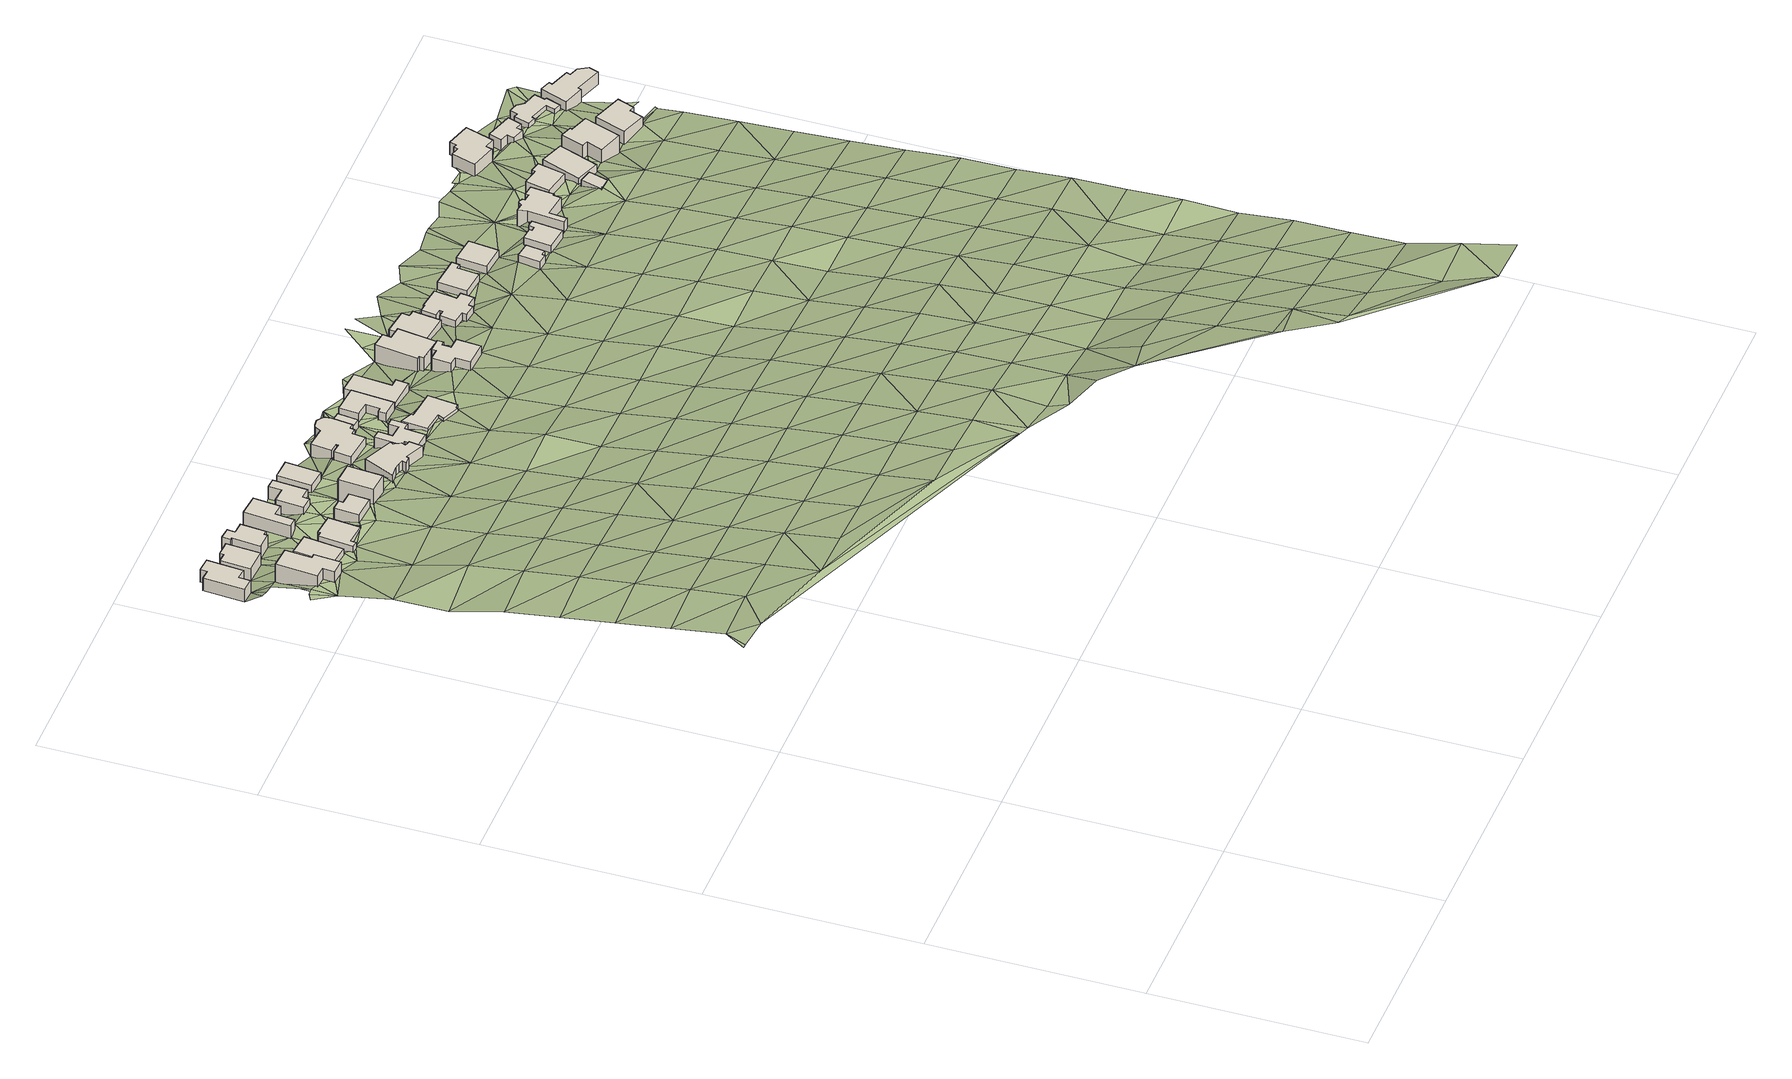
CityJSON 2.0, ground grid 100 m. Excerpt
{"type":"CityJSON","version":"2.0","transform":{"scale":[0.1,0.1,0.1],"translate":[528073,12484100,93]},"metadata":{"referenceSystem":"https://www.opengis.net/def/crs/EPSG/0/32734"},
"CityObjects":{
"building1":{"type":"Building","attributes":{"address":"8 Beresford Road Walmer Estate Cape Town","building":"house","building:levels":2,"building_height":6.9,"plus_code":"4FRW3C7V+2QG","ground_height":125.91,"roof_height":132.81},"geometry":[{"type":"Solid","lod":"1","boundaries":[[[[0,1,2,3]],[[1,4,5,2]],[[4,6,7,5]],[[6,8,9,7]],[[8,10,11,9]],[[10,12,13,11]],[[12,14,15,13]],[[14,0,3,15]],[[3,2,5,7,9,11,13,15]],[[14,12,10,8,6,4,1,0]]]]}]},
"building2":{"type":"Building","attributes":{"address":"19 Premier Road Walmer Estate Cape Town","building":"house","building:levels":3,"building_height":9.7,"plus_code":"4FRW3C6V+WRF","ground_height":129.9,"roof_height":139.6},"geometry":[{"type":"Solid","lod":"1","boundaries":[[[[16,17,18,19]],[[17,20,21,18]],[[20,22,23,21]],[[22,24,25,23]],[[24,26,27,25]],[[26,28,29,27]],[[28,30,31,29]],[[30,16,19,31]],[[19,18,21,23,25,27,29,31]],[[30,28,26,24,22,20,17,16]]]]}]},
"building3":{"type":"Building","attributes":{"address":"10 Beresford Road Walmer Estate Cape Town","building":"house","building:levels":2,"building_height":6.9,"plus_code":"4FRW3C7V+2R8","ground_height":125.91,"roof_height":132.81},"geometry":[{"type":"Solid","lod":"1","boundaries":[[[[32,33,34,35]],[[33,36,37,34]],[[36,38,39,37]],[[38,40,41,39]],[[40,42,43,41]],[[42,32,35,43]],[[35,34,37,39,41,43]],[[42,40,38,36,33,32]]]]}]},
"building4":{"type":"Building","attributes":{"address":"21 Premier Road Walmer Estate Cape Town","building":"house","building:levels":2,"building_height":6.9,"plus_code":"4FRW3C6V+VVW","ground_height":129.94,"roof_height":136.84},"geometry":[{"type":"Solid","lod":"1","boundaries":[[[[44,45,46,47]],[[45,48,49,46]],[[48,50,51,49]],[[50,44,47,51]],[[47,46,49,51]],[[50,48,45,44]]]]}]},
"building5":{"type":"Building","attributes":{"address":"23 Premier Road Walmer Estate Cape Town","building":"house","building:levels":2,"building_height":6.9,"plus_code":"4FRW3C6V+VWQ","ground_height":129.94,"roof_height":136.84},"geometry":[{"type":"Solid","lod":"1","boundaries":[[[[52,53,54,55]],[[53,56,57,54]],[[56,58,59,57]],[[58,60,61,59]],[[60,62,63,61]],[[62,64,65,63]],[[64,66,67,65]],[[66,52,55,67]],[[55,54,57,59,61,63,65,67]],[[66,64,62,60,58,56,53,52]]]]}]},
"building6":{"type":"Building","attributes":{"address":"12 Beresford Road University Estate Cape Town","building":"house","building:levels":2,"building_height":6.9,"plus_code":"4FRW3C7V+2V9","ground_height":126.04,"roof_height":132.94},"geometry":[{"type":"Solid","lod":"1","boundaries":[[[[68,69,70,71]],[[69,72,73,70]],[[72,74,75,73]],[[74,76,77,75]],[[76,78,79,77]],[[78,80,81,79]],[[80,82,83,81]],[[82,84,85,83]],[[84,86,87,85]],[[86,68,71,87]],[[71,70,73,75,77,79,81,83,85,87]],[[86,84,82,80,78,76,74,72,69,68]]]]}]},
"building7":{"type":"Building","attributes":{"address":"14 Beresford Road Walmer Estate Cape Town","building":"house","building:levels":2,"building_height":6.9,"plus_code":"4FRW3C7V+2X6","ground_height":129.29,"roof_height":136.19},"geometry":[{"type":"Solid","lod":"1","boundaries":[[[[88,89,90,91]],[[89,92,93,90]],[[92,94,95,93]],[[94,96,97,95]],[[96,98,99,97]],[[98,88,91,99]],[[91,90,93,95,97,99]],[[98,96,94,92,89,88]]]]}]},
"building8":{"type":"Building","attributes":{"address":"25 Premier Road University Estate Cape Town","building":"house","building:levels":2,"building_height":6.9,"plus_code":"4FRW3C6W+V2C","ground_height":133.66,"roof_height":140.56},"geometry":[{"type":"Solid","lod":"1","boundaries":[[[[100,101,102,103]],[[101,104,105,102]],[[104,106,107,105]],[[106,108,109,107]],[[108,110,111,109]],[[110,100,103,111]],[[103,102,105,107,109,111]],[[110,108,106,104,101,100]]]]}]},
"building9":{"type":"Building","attributes":{"address":"16 Beresford Road Walmer Estate Cape Town","building":"house","building:levels":2,"building_height":6.9,"plus_code":"4FRW3C6W+X2M","ground_height":129.29,"roof_height":136.19},"geometry":[{"type":"Solid","lod":"1","boundaries":[[[[112,113,114,115]],[[113,116,117,114]],[[116,118,119,117]],[[118,120,121,119]],[[120,122,123,121]],[[122,124,125,123]],[[124,126,127,125]],[[126,112,115,127]],[[115,114,117,119,121,123,125,127]],[[126,124,122,120,118,116,113,112]]]]}]},
"building10":{"type":"Building","attributes":{"address":"27 Premier Road Walmer Estate Cape Town","building":"house","building:levels":4,"building_height":12.5,"plus_code":"4FRW3C6W+V3J","ground_height":132.16,"roof_height":144.66},"geometry":[{"type":"Solid","lod":"1","boundaries":[[[[128,129,130,131]],[[129,132,133,130]],[[132,134,135,133]],[[134,128,131,135]],[[131,130,133,135]],[[134,132,129,128]]]]}]},
"building11":{"type":"Building","attributes":{"address":"University Estate Cape Town","building":"house","building:levels":1,"building_height":4.1,"plus_code":"4FRW3C6W+V4J","ground_height":132.16,"roof_height":136.26},"geometry":[{"type":"Solid","lod":"1","boundaries":[[[[136,137,138,139]],[[137,140,141,138]],[[140,142,143,141]],[[142,136,139,143]],[[139,138,141,143]],[[142,140,137,136]]]]}]},
"building12":{"type":"Building","attributes":{"address":"18 Beresford Road Walmer Estate Cape Town","building":"house","building:levels":2,"building_height":6.9,"plus_code":"4FRW3C6W+X3P","ground_height":128.44,"roof_height":135.34},"geometry":[{"type":"Solid","lod":"1","boundaries":[[[[144,145,146,147]],[[145,148,149,146]],[[148,150,151,149]],[[150,144,147,151]],[[147,146,149,151]],[[150,148,145,144]]]]}]},
"building13":{"type":"Building","attributes":{"address":"29 Premier Road Walmer Estate Cape Town","building":"house","building:levels":2,"building_height":6.9,"plus_code":"4FRW3C6W+V57","ground_height":132.16,"roof_height":139.06},"geometry":[{"type":"Solid","lod":"1","boundaries":[[[[152,153,154,155]],[[153,156,157,154]],[[156,158,159,157]],[[158,160,161,159]],[[160,162,163,161]],[[162,164,165,163]],[[164,166,167,165]],[[166,168,169,167]],[[168,170,171,169]],[[170,172,173,171]],[[172,174,175,173]],[[174,176,177,175]],[[176,178,179,177]],[[178,152,155,179]],[[155,154,157,159,161,163,165,167,169,171,173,175,177,179]],[[178,176,174,172,170,168,166,164,162,160,158,156,153,152]]]]}]},
"building14":{"type":"Building","attributes":{"address":"Beresford Road Walmer Estate Cape Town","building":"house","building:levels":2,"building_height":6.9,"plus_code":"4FRW3C6W+X67","ground_height":127.1,"roof_height":134},"geometry":[{"type":"Solid","lod":"1","boundaries":[[[[180,181,182,183]],[[181,184,185,182]],[[184,186,187,185]],[[186,188,189,187]],[[188,190,191,189]],[[190,192,193,191]],[[192,194,195,193]],[[194,196,197,195]],[[196,198,199,197]],[[198,200,201,199]],[[200,202,203,201]],[[202,204,205,203]],[[204,206,207,205]],[[206,208,209,207]],[[208,210,211,209]],[[210,212,213,211]],[[212,214,215,213]],[[214,180,183,215]],[[183,182,185,187,189,191,193,195,197,199,201,203,205,207,209,211,213,215]],[[214,212,210,208,206,204,202,200,198,196,194,192,190,188,186,184,181,180]]]]}]},
"building15":{"type":"Building","attributes":{"address":"31 Premier Road Walmer Estate Cape Town","building":"house","building:levels":2,"building_height":6.9,"plus_code":"4FRW3C6W+V69","ground_height":128.84,"roof_height":135.74},"geometry":[{"type":"Solid","lod":"1","boundaries":[[[[216,217,218,219]],[[217,220,221,218]],[[220,222,223,221]],[[222,224,225,223]],[[224,226,227,225]],[[226,228,229,227]],[[228,230,231,229]],[[230,232,233,231]],[[232,234,235,233]],[[234,236,237,235]],[[236,238,239,237]],[[238,216,219,239]],[[219,218,221,223,225,227,229,231,233,235,237,239]],[[238,236,234,232,230,228,226,224,222,220,217,216]]]]}]},
"building16":{"type":"Building","attributes":{"address":"Beresford Road Walmer Estate Cape Town","building":"house","building:levels":2,"building_height":6.9,"plus_code":"4FRW3C6W+X77","ground_height":125.45,"roof_height":132.35},"geometry":[{"type":"Solid","lod":"1","boundaries":[[[[240,241,242,243]],[[241,244,245,242]],[[244,246,247,245]],[[246,240,243,247]],[[243,242,245,247]],[[246,244,241,240]]]]}]},
"building17":{"type":"Building","attributes":{"address":"Walmer Estate Cape Town","building":"house","building:levels":1,"building_height":4.1,"plus_code":"4FRW3C6W+R8W","ground_height":128.84,"roof_height":132.94},"geometry":[{"type":"Solid","lod":"1","boundaries":[[[[248,249,250,251]],[[249,252,253,250]],[[252,254,255,253]],[[254,256,257,255]],[[256,258,259,257]],[[258,260,261,259]],[[260,262,263,261]],[[262,264,265,263]],[[264,266,267,265]],[[266,248,251,267]],[[251,250,253,255,257,259,261,263,265,267]],[[266,264,262,260,258,256,254,252,249,248]]]]}]},
"building18":{"type":"Building","attributes":{"address":"24 Beresford Road Walmer Estate Cape Town","building":"house","building:levels":2,"building_height":6.9,"plus_code":"4FRW3C6W+W8P","ground_height":125.45,"roof_height":132.35},"geometry":[{"type":"Solid","lod":"1","boundaries":[[[[268,269,270,271]],[[269,272,273,270]],[[272,274,275,273]],[[274,276,277,275]],[[276,278,279,277]],[[278,280,281,279]],[[280,282,283,281]],[[282,268,271,283]],[[271,270,273,275,277,279,281,283]],[[282,280,278,276,274,272,269,268]]]]}]},
"building19":{"type":"Building","attributes":{"address":"102 Upper Melbourne Road Walmer Estate Cape Town","building":"house","building:levels":2,"building_height":6.9,"plus_code":"4FRW3C6W+X94","ground_height":123.52,"roof_height":130.42},"geometry":[{"type":"Solid","lod":"1","boundaries":[[[[284,285,286,287]],[[285,288,289,286]],[[288,290,291,289]],[[290,292,293,291]],[[292,294,295,293]],[[294,284,287,295]],[[287,286,289,291,293,295]],[[294,292,290,288,285,284]]]]}]},
"building20":{"type":"Building","attributes":{"address":"99 Upper Melbourne Road Walmer Estate Cape Town","building":"house","building:levels":2,"building_height":6.9,"plus_code":"4FRW3C6W+VG3","ground_height":124.95,"roof_height":131.85},"geometry":[{"type":"Solid","lod":"1","boundaries":[[[[296,297,298,299]],[[297,300,301,298]],[[300,302,303,301]],[[302,304,305,303]],[[304,306,307,305]],[[306,308,309,307]],[[308,310,311,309]],[[310,312,313,311]],[[312,314,315,313]],[[314,316,317,315]],[[316,318,319,317]],[[318,296,299,319]],[[299,298,301,303,305,307,309,311,313,315,317,319]],[[318,316,314,312,310,308,306,304,302,300,297,296]]]]}]},
"building21":{"type":"Building","attributes":{"address":"97 Upper Melbourne Road Walmer Estate Cape Town","building":"house","building:levels":3,"building_height":9.7,"plus_code":"4FRW3C6W+WGF","ground_height":121.51,"roof_height":131.21},"geometry":[{"type":"Solid","lod":"1","boundaries":[[[[320,321,322,323]],[[321,324,325,322]],[[324,326,327,325]],[[326,328,329,327]],[[328,330,331,329]],[[330,332,333,331]],[[332,334,335,333]],[[334,320,323,335]],[[323,322,325,327,329,331,333,335]],[[334,332,330,328,326,324,321,320]]]]}]},
"building22":{"type":"Building","attributes":{"address":"30 Beresford Road Walmer Estate Cape Town","building":"house","building:levels":2,"building_height":6.9,"plus_code":"4FRW3C6W+WHQ","ground_height":119.67,"roof_height":126.57},"geometry":[{"type":"Solid","lod":"1","boundaries":[[[[336,337,338,339]],[[337,340,341,338]],[[340,342,343,341]],[[342,344,345,343]],[[344,346,347,345]],[[346,336,339,347]],[[339,338,341,343,345,347]],[[346,344,342,340,337,336]]]]}]},
"building23":{"type":"Building","attributes":{"address":"32 Beresford Road Walmer Estate Cape Town","building":"house","building:levels":1,"building_height":4.1,"plus_code":"4FRW3C6W+WM3","ground_height":121.86,"roof_height":125.96},"geometry":[{"type":"Solid","lod":"1","boundaries":[[[[348,349,350,351]],[[349,352,353,350]],[[352,354,355,353]],[[354,356,357,355]],[[356,358,359,357]],[[358,360,361,359]],[[360,362,363,361]],[[362,364,365,363]],[[364,366,367,365]],[[366,368,369,367]],[[368,370,371,369]],[[370,372,373,371]],[[372,374,375,373]],[[374,376,377,375]],[[376,378,379,377]],[[378,348,351,379]],[[351,350,353,355,357,359,361,363,365,367,369,371,373,375,377,379]],[[378,376,374,372,370,368,366,364,362,360,358,356,354,352,349,348]]]]}]},
"building24":{"type":"Building","attributes":{"address":"34 Beresford Road Walmer Estate Cape Town","building":"house","building:levels":1,"building_height":4.1,"plus_code":"4FRW3C6W+WQ2","ground_height":121.86,"roof_height":125.96},"geometry":[{"type":"Solid","lod":"1","boundaries":[[[[380,381,382,383]],[[381,384,385,382]],[[384,386,387,385]],[[386,388,389,387]],[[388,390,391,389]],[[390,380,383,391]],[[383,382,385,387,389,391]],[[390,388,386,384,381,380]]]]}]},
"building25":{"type":"Building","attributes":{"address":"University Estate Cape Town","building":"house","building:levels":1,"building_height":4.1,"plus_code":"4FRW3C6W+RV6","ground_height":124.64,"roof_height":128.74},"geometry":[{"type":"Solid","lod":"1","boundaries":[[[[392,393,394,395]],[[393,396,397,394]],[[396,398,399,397]],[[398,400,401,399]],[[400,402,403,401]],[[402,392,395,403]],[[395,394,397,399,401,403]],[[402,400,398,396,393,392]]]]}]},
"building26":{"type":"Building","attributes":{"address":"36 Beresford Road Walmer Estate Cape Town","building":"house","building:levels":1,"building_height":4.1,"plus_code":"4FRW3C6W+WR4","ground_height":120.69,"roof_height":124.79},"geometry":[{"type":"Solid","lod":"1","boundaries":[[[[404,405,406,407]],[[405,408,409,406]],[[408,410,411,409]],[[410,404,407,411]],[[407,406,409,411]],[[410,408,405,404]]]]}]},
"building27":{"type":"Building","attributes":{"address":"38 Beresford Road Walmer Estate Cape Town","building":"house","building:levels":1,"building_height":4.1,"plus_code":"4FRW3C6W+RW7","ground_height":123.28,"roof_height":127.38},"geometry":[{"type":"Solid","lod":"1","boundaries":[[[[412,413,414,415]],[[413,416,417,414]],[[416,418,419,417]],[[418,420,421,419]],[[420,422,423,421]],[[422,424,425,423]],[[424,426,427,425]],[[426,412,415,427]],[[415,414,417,419,421,423,425,427]],[[426,424,422,420,418,416,413,412]]]]}]},
"building28":{"type":"Building","attributes":{"address":"40 Beresford Road Walmer Estate Cape Town","building":"house","building:levels":3,"building_height":9.7,"plus_code":"4FRW3C6W+RXX","ground_height":118.25,"roof_height":127.95},"geometry":[{"type":"Solid","lod":"1","boundaries":[[[[428,429,430,431]],[[429,432,433,430]],[[432,434,435,433]],[[434,436,437,435]],[[436,438,439,437]],[[438,440,441,439]],[[440,442,443,441]],[[442,444,445,443]],[[444,446,447,445]],[[446,448,449,447]],[[448,450,451,449]],[[450,452,453,451]],[[452,454,455,453]],[[454,456,457,455]],[[456,458,459,457]],[[458,428,431,459]],[[431,430,433,435,437,439,441,443,445,447,449,451,453,455,457,459]],[[458,456,454,452,450,448,446,444,442,440,438,436,434,432,429,428]]]]}]},
"building29":{"type":"Building","attributes":{"building":"garage","building:levels":1,"building_height":4.1,"plus_code":"4FRW3C6X+Q4J","ground_height":120.44,"roof_height":124.54},"geometry":[{"type":"Solid","lod":"1","boundaries":[[[[460,461,462,463]],[[461,464,465,462]],[[464,466,467,465]],[[466,460,463,467]],[[463,462,465,467]],[[466,464,461,460]]]]}]},
"building30":{"type":"Building","attributes":{"address":"42 Beresford Road Walmer Estate Cape Town","building":"house","building:levels":2,"building_height":6.9,"plus_code":"4FRW3C6X+V34","ground_height":118.25,"roof_height":125.15},"geometry":[{"type":"Solid","lod":"1","boundaries":[[[[468,469,470,471]],[[469,472,473,470]],[[472,474,475,473]],[[474,476,477,475]],[[476,478,479,477]],[[478,468,471,479]],[[471,470,473,475,477,479]],[[478,476,474,472,469,468]]]]}]},
"building31":{"type":"Building","attributes":{"address":"44 Beresford Road Walmer Estate Cape Town","building":"house","building:levels":2,"building_height":6.9,"plus_code":"4FRW3C6X+R4Q","ground_height":117.05,"roof_height":123.95},"geometry":[{"type":"Solid","lod":"1","boundaries":[[[[480,481,482,483]],[[481,484,485,482]],[[484,486,487,485]],[[486,480,483,487]],[[483,482,485,487]],[[486,484,481,480]]]]}]},
"building32":{"type":"Building","attributes":{"address":"43 Beresford Road Walmer Estate Cape Town","building":"house","building:levels":2,"building_height":6.9,"plus_code":"4FRW3C6X+X5R","ground_height":113.22,"roof_height":120.12},"geometry":[{"type":"Solid","lod":"1","boundaries":[[[[488,489,490,491]],[[489,492,493,490]],[[492,494,495,493]],[[494,496,497,495]],[[496,498,499,497]],[[498,500,501,499]],[[500,502,503,501]],[[502,504,505,503]],[[504,506,507,505]],[[506,488,491,507]],[[491,490,493,495,497,499,501,503,505,507]],[[506,504,502,500,498,496,494,492,489,488]]]]}]},
"building33":{"type":"Building","attributes":{"address":"46 Beresford Road Walmer Estate Cape Town","building":"house","building:levels":3,"building_height":9.7,"plus_code":"4FRW3C6X+R6F","ground_height":117.05,"roof_height":126.75},"geometry":[{"type":"Solid","lod":"1","boundaries":[[[[508,509,510,511]],[[509,512,513,510]],[[512,514,515,513]],[[514,516,517,515]],[[516,518,519,517]],[[518,520,521,519]],[[520,522,523,521]],[[522,508,511,523]],[[511,510,513,515,517,519,521,523]],[[522,520,518,516,514,512,509,508]]]]}]},
"building34":{"type":"Building","attributes":{"address":"45 Beresford Road Walmer Estate Cape Town","building":"house","building:levels":2,"building_height":6.9,"plus_code":"4FRW3C6X+X64","ground_height":111.36,"roof_height":118.26},"geometry":[{"type":"Solid","lod":"1","boundaries":[[[[524,525,526,527]],[[525,528,529,526]],[[528,530,531,529]],[[530,532,533,531]],[[532,534,535,533]],[[534,536,537,535]],[[536,538,539,537]],[[538,524,527,539]],[[527,526,529,531,533,535,537,539]],[[538,536,534,532,530,528,525,524]]]]}]},
"building35":{"type":"Building","attributes":{"address":"48 Beresford Road Walmer Estate Cape Town","building":"house","building:levels":3,"building_height":9.7,"plus_code":"4FRW3C6X+Q8R","ground_height":114.05,"roof_height":123.75},"geometry":[{"type":"Solid","lod":"1","boundaries":[[[[540,541,542,543]],[[541,544,545,542]],[[544,546,547,545]],[[546,548,549,547]],[[548,550,551,549]],[[550,540,543,551]],[[543,542,545,547,549,551]],[[550,548,546,544,541,540]]]]}]},
"building36":{"type":"Building","attributes":{"address":"47 Beresford Road Walmer Estate Cape Town","building":"house","building:levels":2,"building_height":6.9,"plus_code":"4FRW3C6X+W8J","ground_height":109.24,"roof_height":116.14},"geometry":[{"type":"Solid","lod":"1","boundaries":[[[[552,553,554,555]],[[553,556,557,554]],[[556,558,559,557]],[[558,560,561,559]],[[560,562,563,561]],[[562,564,565,563]],[[564,566,567,565]],[[566,568,569,567]],[[568,570,571,569]],[[570,572,573,571]],[[572,574,575,573]],[[574,576,577,575]],[[576,578,579,577]],[[578,552,555,579]],[[555,554,557,559,561,563,565,567,569,571,573,575,577,579]],[[578,576,574,572,570,568,566,564,562,560,558,556,553,552]]]]}]},
"building37":{"type":"Building","attributes":{"address":"49 Beresford Road Walmer Estate Cape Town","building":"house","building:levels":2,"building_height":6.9,"plus_code":"4FRW3C6X+W94","ground_height":112.01,"roof_height":118.91},"geometry":[{"type":"Solid","lod":"1","boundaries":[[[[580,581,582,583]],[[581,584,585,582]],[[584,586,587,585]],[[586,588,589,587]],[[588,590,591,589]],[[590,592,593,591]],[[592,594,595,593]],[[594,596,597,595]],[[596,598,599,597]],[[598,600,601,599]],[[600,580,583,601]],[[583,582,585,587,589,591,593,595,597,599,601]],[[600,598,596,594,592,590,588,586,584,581,580]]]]}]},
"terrain1":{"type":"TINRelief","geometry":[{"type":"CompositeSurface","lod":"1","boundaries":[[[602,603,604]],[[604,603,605]],[[606,604,605]],[[607,604,606]],[[607,608,609]],[[606,608,607]],[[610,606,605]],[[611,609,612]],[[609,608,612]],[[611,613,614]],[[608,606,615]],[[613,611,612]],[[610,615,606]],[[616,614,617]],[[612,608,618]],[[617,614,613]],[[615,618,608]],[[619,616,620]],[[621,613,612]],[[622,623,624]],[[620,616,617]],[[618,621,612]],[[625,622,624]],[[615,610,626]],[[619,627,624]],[[624,628,625]],[[617,613,629]],[[630,628,624]],[[631,619,620]],[[632,10,8]],[[10,632,633]],[[618,615,626]],[[24,625,628]],[[610,634,626]],[[621,629,613]],[[631,627,619]],[[630,624,627]],[[625,24,635]],[[633,635,10]],[[630,636,628]],[[10,635,24]],[[637,620,617]],[[605,638,610]],[[14,12,10]],[[24,40,10]],[[618,639,621]],[[629,637,617]],[[14,10,40]],[[639,618,626]],[[22,40,24]],[[631,640,627]],[[627,641,17]],[[642,634,610]],[[643,631,620]],[[627,640,641]],[[38,14,40]],[[644,629,621]],[[20,17,48]],[[48,17,641]],[[637,643,620]],[[48,22,20]],[[640,645,641]],[[22,646,40]],[[634,647,626]],[[640,631,648]],[[621,639,644]],[[646,22,48]],[[649,645,640]],[[629,650,637]],[[640,648,649]],[[80,646,48]],[[643,651,631]],[[648,631,651]],[[639,626,652]],[[649,60,645]],[[80,48,45]],[[644,650,629]],[[646,80,653]],[[645,60,45]],[[652,626,647]],[[642,647,634]],[[654,643,637]],[[82,80,45]],[[655,648,656]],[[45,60,56]],[[60,58,56]],[[657,644,639]],[[650,654,637]],[[45,56,658]],[[658,82,45]],[[651,659,648]],[[659,656,648]],[[657,639,652]],[[86,84,82]],[[86,82,658]],[[660,651,643]],[[661,658,56]],[[661,56,662]],[[656,659,663]],[[86,658,89]],[[654,660,643]],[[656,663,662]],[[638,642,610]],[[664,652,647]],[[650,644,665]],[[657,666,644]],[[667,659,651]],[[108,662,663]],[[661,662,668]],[[669,663,659]],[[664,647,642]],[[668,662,108]],[[661,98,96]],[[654,650,665]],[[668,670,661]],[[644,666,665]],[[98,661,670]],[[660,671,651]],[[668,108,106]],[[651,671,667]],[[659,667,669]],[[652,672,657]],[[101,106,104]],[[670,668,673]],[[98,670,118]],[[672,652,664]],[[106,674,668]],[[669,667,101]],[[675,98,118]],[[98,675,88]],[[654,676,660]],[[668,674,673]],[[106,101,674]],[[674,101,667]],[[677,666,657]],[[665,676,654]],[[118,116,675]],[[673,678,679]],[[680,664,642]],[[671,681,667]],[[673,674,678]],[[677,657,672]],[[675,116,113]],[[681,682,667]],[[671,660,683]],[[674,684,678]],[[666,685,665]],[[676,683,660]],[[678,684,112]],[[672,664,686]],[[687,684,674]],[[688,682,681]],[[689,132,682]],[[685,666,677]],[[132,687,674]],[[689,682,688]],[[690,681,671]],[[684,148,112]],[[680,686,664]],[[689,142,132]],[[638,680,642]],[[691,689,688]],[[665,692,676]],[[687,132,142]],[[690,688,681]],[[687,693,684]],[[683,694,671]],[[671,694,690]],[[695,677,672]],[[687,142,140]],[[692,665,685]],[[691,688,178]],[[696,688,690]],[[686,695,672]],[[178,140,691]],[[690,697,696]],[[683,676,698]],[[693,687,699]],[[697,690,700]],[[687,140,699]],[[685,677,701]],[[702,690,694]],[[698,676,692]],[[699,140,178]],[[703,686,680]],[[695,701,677]],[[693,196,145]],[[704,693,699]],[[694,705,702]],[[705,706,702]],[[683,707,694]],[[708,693,704]],[[703,680,638]],[[178,709,699]],[[196,693,708]],[[710,692,685]],[[707,683,698]],[[695,686,711]],[[701,710,685]],[[705,694,712]],[[713,714,715]],[[714,705,716]],[[717,718,715]],[[708,704,719]],[[709,718,717]],[[714,717,715]],[[703,711,686]],[[720,699,709]],[[721,703,638]],[[719,722,708]],[[723,714,716]],[[717,714,723]],[[698,692,724]],[[709,717,720]],[[705,712,716]],[[725,694,707]],[[720,726,699]],[[712,694,725]],[[727,701,695]],[[710,724,692]],[[711,727,695]],[[720,728,726]],[[196,194,729]],[[730,707,698]],[[726,728,731]],[[726,731,732]],[[703,721,733]],[[226,728,734]],[[710,701,735]],[[729,194,192]],[[734,736,226]],[[724,730,698]],[[712,737,738]],[[190,729,192]],[[739,737,712]],[[733,711,703]],[[731,740,741]],[[721,742,743]],[[727,735,701]],[[188,729,190]],[[728,744,731]],[[712,725,745]],[[746,739,712]],[[744,728,226]],[[743,733,721]],[[747,725,707]],[[744,740,731]],[[746,712,745]],[[252,737,739]],[[224,737,252]],[[226,224,744]],[[748,724,710]],[[730,747,707]],[[739,746,749]],[[735,748,710]],[[224,252,750]],[[246,184,181]],[[751,745,725]],[[752,744,224]],[[749,746,745]],[[727,711,753]],[[750,752,224]],[[733,754,711]],[[755,246,744]],[[750,252,756]],[[186,757,188]],[[755,744,752]],[[757,186,184]],[[730,724,758]],[[747,759,725]],[[246,755,269]],[[725,759,751]],[[757,184,246]],[[735,727,753]],[[760,755,752]],[[756,761,750]],[[742,762,743]],[[711,754,753]],[[748,758,724]],[[760,752,763]],[[246,269,757]],[[764,756,765]],[[743,762,733]],[[751,766,767]],[[768,761,756]],[[762,742,769]],[[770,747,730]],[[768,756,764]],[[751,759,766]],[[268,757,269]],[[735,771,748]],[[758,770,730]],[[768,268,761]],[[754,733,772]],[[773,766,759]],[[771,735,753]],[[773,764,766]],[[774,762,769]],[[775,757,268]],[[776,759,747]],[[768,775,268]],[[772,733,762]],[[764,777,768]],[[778,758,748]],[[770,776,747]],[[773,777,764]],[[754,779,753]],[[748,771,778]],[[773,759,780]],[[779,754,772]],[[758,781,770]],[[777,782,783]],[[776,784,759]],[[783,294,785]],[[774,786,762]],[[787,777,773]],[[771,753,788]],[[789,775,294]],[[778,781,758]],[[759,784,780]],[[786,772,762]],[[790,782,777]],[[753,779,788]],[[782,790,783]],[[773,780,787]],[[791,776,770]],[[786,774,792]],[[787,312,777]],[[793,778,771]],[[777,312,790]],[[294,783,326]],[[781,791,770]],[[774,794,792]],[[795,796,774]],[[779,772,797]],[[294,326,789]],[[793,771,788]],[[798,787,780]],[[790,326,783]],[[796,794,774]],[[799,784,776]],[[797,772,786]],[[312,800,790]],[[800,801,790]],[[784,802,780]],[[781,778,803]],[[308,800,312]],[[791,799,776]],[[312,310,308]],[[804,788,779]],[[778,793,803]],[[805,800,308]],[[792,806,786]],[[804,779,797]],[[784,807,802]],[[791,781,808]],[[304,302,809]],[[794,806,792]],[[799,807,784]],[[308,306,805]],[[304,809,810]],[[811,793,788]],[[304,810,306]],[[803,808,781]],[[812,797,786]],[[813,796,795]],[[805,306,814]],[[815,326,324]],[[810,814,306]],[[811,788,804]],[[794,796,813]],[[791,816,799]],[[817,818,324]],[[818,805,814]],[[802,819,810]],[[806,812,786]],[[795,820,813]],[[793,821,803]],[[802,807,819]],[[822,815,324]],[[808,816,791]],[[324,818,822]],[[822,818,814]],[[823,804,797]],[[814,810,824]],[[793,811,821]],[[825,813,820]],[[806,794,826]],[[807,799,827]],[[812,823,797]],[[815,822,828]],[[829,810,819]],[[830,808,803]],[[829,824,810]],[[794,813,826]],[[816,827,799]],[[830,803,821]],[[812,806,831]],[[811,804,832]],[[823,833,804]],[[829,819,834]],[[835,813,825]],[[808,836,816]],[[837,819,807]],[[829,838,824]],[[826,831,806]],[[827,839,807]],[[838,840,824]],[[841,822,340]],[[840,842,824]],[[820,843,825]],[[822,841,844]],[[811,832,821]],[[840,838,845]],[[834,819,846]],[[847,829,834]],[[848,842,340]],[[804,833,832]],[[836,808,830]],[[840,845,849]],[[850,845,838]],[[840,849,842]],[[812,851,823]],[[838,852,850]],[[842,841,340]],[[807,839,837]],[[842,849,853]],[[826,813,854]],[[855,827,816]],[[819,837,846]],[[853,841,842]],[[831,851,812]],[[849,856,853]],[[857,830,821]],[[835,854,813]],[[855,816,836]],[[835,825,858]],[[846,348,859]],[[833,823,860]],[[821,832,857]],[[861,841,853]],[[862,831,826]],[[837,348,846]],[[827,863,839]],[[851,860,823]],[[825,843,858]],[[352,349,354]],[[854,862,826]],[[861,853,354]],[[863,827,855]],[[380,349,348]],[[836,830,864]],[[857,865,830]],[[349,390,354]],[[390,349,380]],[[851,831,866]],[[833,867,832]],[[348,837,381]],[[348,381,380]],[[860,868,833]],[[839,392,837]],[[854,835,869]],[[855,836,864]],[[862,866,831]],[[830,865,864]],[[870,839,863]],[[861,354,871]],[[390,871,354]],[[867,857,832]],[[858,869,835]],[[833,868,867]],[[870,392,839]],[[872,860,851]],[[381,837,408]],[[862,854,873]],[[855,874,863]],[[866,872,851]],[[390,388,871]],[[392,402,837]],[[408,837,402]],[[875,865,857]],[[854,869,873]],[[386,384,381]],[[874,855,864]],[[381,408,386]],[[876,868,860]],[[857,867,875]],[[393,392,870]],[[866,862,877]],[[870,863,878]],[[388,879,871]],[[843,880,858]],[[872,876,860]],[[386,408,405]],[[388,386,405]],[[880,869,858]],[[864,865,881]],[[873,877,862]],[[878,863,874]],[[388,405,879]],[[393,870,882]],[[408,402,410]],[[393,398,396]],[[883,867,868]],[[865,875,881]],[[884,880,843]],[[882,398,393]],[[866,885,872]],[[410,402,400]],[[868,876,883]],[[882,400,398]],[[869,886,873]],[[887,874,864]],[[882,870,888]],[[889,879,405]],[[877,885,866]],[[870,878,888]],[[867,890,875]],[[891,410,400]],[[880,886,869]],[[891,400,882]],[[881,887,864]],[[405,404,889]],[[876,872,892]],[[890,867,883]],[[893,877,873]],[[878,874,894]],[[891,416,410]],[[885,892,872]],[[882,888,412]],[[895,881,875]],[[886,893,873]],[[887,894,874]],[[404,410,896]],[[422,416,891]],[[418,422,420]],[[404,897,889]],[[875,890,895]],[[898,412,888]],[[422,418,416]],[[896,410,416]],[[885,877,899]],[[883,876,900]],[[901,888,878]],[[892,902,876]],[[903,412,898]],[[904,898,888]],[[413,412,903]],[[887,881,905]],[[893,899,877]],[[894,901,878]],[[404,906,897]],[[907,416,413]],[[896,906,404]],[[900,890,883]],[[900,876,902]],[[908,903,898]],[[895,905,881]],[[908,413,903]],[[909,892,885]],[[896,416,907]],[[413,908,907]],[[904,888,910]],[[911,894,887]],[[899,909,885]],[[901,910,888]],[[904,912,913]],[[895,890,914]],[[915,896,907]],[[907,916,915]],[[905,911,887]],[[917,906,896]],[[896,915,918]],[[919,902,892]],[[912,904,910]],[[914,890,900]],[[918,436,896]],[[901,894,920]],[[909,919,892]],[[918,921,436]],[[436,921,922]],[[923,905,895]],[[922,438,436]],[[924,917,896]],[[894,911,920]],[[912,925,926]],[[914,923,895]],[[436,927,896]],[[925,912,928]],[[912,910,929]],[[900,902,930]],[[910,901,931]],[[434,925,932]],[[919,933,902]],[[928,932,925]],[[928,912,929]],[[934,924,896]],[[474,436,434]],[[935,911,905]],[[920,931,901]],[[927,934,896]],[[434,932,474]],[[930,914,900]],[[936,929,910]],[[930,902,933]],[[923,935,905]],[[474,927,436]],[[929,937,928]],[[932,928,938]],[[937,939,928]],[[920,911,940]],[[936,910,941]],[[928,939,938]],[[931,941,910]],[[942,923,914]],[[474,469,927]],[[935,940,911]],[[469,474,472]],[[466,939,937]],[[943,934,927]],[[914,930,942]],[[944,934,943]],[[945,931,920]],[[466,936,946]],[[938,939,481]],[[946,939,466]],[[943,927,947]],[[936,941,946]],[[944,943,948]],[[949,935,923]],[[481,468,938]],[[940,945,920]],[[502,927,469]],[[943,950,948]],[[949,923,942]],[[950,943,947]],[[502,947,927]],[[951,941,931]],[[502,469,468]],[[941,952,946]],[[940,935,953]],[[946,952,954]],[[955,468,481]],[[945,951,931]],[[947,956,950]],[[480,946,954]],[[953,935,949]],[[941,957,952]],[[952,958,954]],[[502,468,955]],[[959,954,958]],[[959,480,954]],[[480,955,481]],[[960,945,940]],[[951,961,941]],[[480,959,514]],[[941,961,957]],[[480,514,955]],[[953,960,940]],[[506,504,502]],[[955,962,502]],[[963,506,502]],[[514,964,955]],[[962,963,502]],[[957,961,965]],[[945,966,951]],[[964,962,955]],[[960,967,945]],[[964,514,968]],[[969,506,963]],[[970,957,965]],[[970,968,971]],[[972,963,962]],[[506,969,488]],[[961,951,966]],[[973,965,961]],[[945,967,966]],[[965,974,970]],[[970,975,968]],[[964,968,975]],[[976,964,977]],[[969,978,488]],[[975,970,974]],[[977,964,979]],[[975,979,964]],[[980,973,961]],[[969,524,978]],[[980,961,966]],[[977,979,981]],[[982,983,973]],[[524,977,981]],[[975,984,979]],[[973,985,982]],[[974,986,975]],[[987,524,981]],[[988,984,975]],[[989,985,973]],[[974,540,986]],[[978,524,987]],[[981,990,987]],[[991,982,985]],[[992,984,993]],[[980,989,973]],[[986,988,975]],[[991,540,982]],[[993,984,988]],[[978,987,994]],[[989,995,985]],[[986,996,988]],[[540,991,997]],[[590,986,540]],[[996,986,998]],[[994,999,552]],[[540,997,590]],[[997,991,1000]],[[998,986,586]],[[978,994,1001]],[[1002,998,586]],[[552,1002,586]],[[552,1001,994]],[[586,584,552]],[[584,1003,552]],[[1001,552,1003]]]}]}
},
"vertices":[
[138,4629,172],[70,4634,172],[70,4634,241],[138,4629,241],[67,4601,172],[67,4601,241],[20,4604,172],[20,4604,241],[6,4411,172],[6,4411,241],[71,4406,172],[71,4406,241],[75,4461,172],[75,4461,241],[125,4457,172],[125,4457,241],
[238,4057,212],[247,4184,212],[247,4184,309],[238,4057,309],[225,4185,212],[225,4185,309],[234,4310,212],[234,4310,309],[131,4317,212],[131,4317,309],[117,4120,212],[117,4120,309],[170,4116,212],[170,4116,309],[166,4062,212],[166,4062,309],
[269,4587,172],[198,4591,172],[198,4591,241],[269,4587,241],[196,4571,172],[196,4571,241],[154,4574,172],[154,4574,241],[145,4433,172],[145,4433,241],[259,4426,172],[259,4426,241],
[355,4086,212],[376,4273,212],[376,4273,281],[355,4086,281],[272,4285,212],[272,4285,281],[251,4098,212],[251,4098,281],
[515,4067,212],[529,4218,212],[529,4218,281],[515,4067,281],[425,4228,212],[425,4228,281],[424,4216,212],[424,4216,281],[399,4218,212],[399,4218,281],[384,4054,212],[384,4054,281],[413,4051,212],[413,4051,281],[416,4076,212],[416,4076,281],
[410,4571,173],[354,4575,173],[354,4575,242],[410,4571,242],[357,4613,173],[357,4613,242],[302,4617,173],[302,4617,242],[299,4576,173],[299,4576,242],[311,4575,173],[311,4575,242],[299,4442,173],[299,4442,242],[379,4437,173],[379,4437,242],[380,4454,173],[380,4454,242],[401,4452,173],[401,4452,242],
[554,4564,206],[452,4573,206],[452,4573,275],[554,4564,275],[431,4353,206],[431,4353,275],[477,4349,206],[477,4349,275],[486,4440,206],[486,4440,275],[542,4435,206],[542,4435,275],
[659,4075,249],[666,4172,249],[666,4172,318],[659,4075,318],[606,4176,249],[606,4176,318],[608,4198,249],[608,4198,318],[556,4201,249],[556,4201,318],[547,4083,249],[547,4083,318],
[695,4526,206],[649,4529,206],[649,4529,275],[695,4526,275],[645,4467,206],[645,4467,275],[575,4471,206],[575,4471,275],[566,4340,206],[566,4340,275],[628,4336,206],[628,4336,275],[631,4367,206],[631,4367,275],[683,4364,206],[683,4364,275],
[681,4065,234],[781,4058,234],[781,4058,359],[681,4065,359],[793,4224,234],[793,4224,359],[693,4231,234],[693,4231,359],
[819,4103,234],[873,4099,234],[873,4099,275],[819,4103,275],[882,4204,234],[882,4204,275],[828,4209,234],[828,4209,275],
[821,4352,197],[835,4517,197],[835,4517,266],[821,4352,266],[740,4524,197],[740,4524,266],[726,4360,197],[726,4360,266],
[861,4042,234],[912,4047,234],[912,4047,303],[861,4042,303],[938,4042,234],[938,4042,303],[963,4035,234],[963,4035,303],[956,4016,234],[956,4016,303],[992,4016,234],[992,4016,303],[997,4027,234],[997,4027,303],[1087,3986,234],[1087,3986,303],[1095,4051,234],[1095,4051,303],[1069,4058,234],[1069,4058,303],[1077,4078,234],[1077,4078,303],[1059,4112,234],[1059,4112,303],[1068,4125,234],[1068,4125,303],[925,4190,234],[925,4190,303],
[1180,4335,184],[1191,4433,184],[1191,4433,253],[1180,4335,253],[1188,4462,184],[1188,4462,253],[1179,4474,184],[1179,4474,253],[1153,4489,184],[1153,4489,253],[1124,4485,184],[1124,4485,253],[1111,4477,184],[1111,4477,253],[1097,4451,184],[1097,4451,253],[1000,4461,184],[1000,4461,253],[989,4362,184],[989,4362,253],[1032,4357,184],[1032,4357,253],[1031,4347,184],[1031,4347,253],[985,4352,184],[985,4352,253],[976,4269,184],[976,4269,253],[1117,4254,184],[1117,4254,253],[1124,4318,184],[1124,4318,253],[1152,4316,184],[1152,4316,253],[1154,4337,184],[1154,4337,253],
[1120,4019,201],[1200,4012,201],[1200,4012,270],[1120,4019,270],[1209,4111,201],[1209,4111,270],[1242,4108,201],[1242,4108,270],[1248,4184,201],[1248,4184,270],[1214,4186,201],[1214,4186,270],[1209,4138,201],[1209,4138,270],[1147,4143,201],[1147,4143,270],[1153,4211,201],[1153,4211,270],[1113,4215,201],[1113,4215,270],[1101,4083,201],[1101,4083,270],[1126,4081,201],[1126,4081,270],
[1191,4433,167],[1180,4335,167],[1180,4335,236],[1191,4433,236],[1237,4329,167],[1237,4329,236],[1248,4426,167],[1248,4426,236],
[1340,4117,201],[1342,4127,201],[1342,4127,242],[1340,4117,242],[1284,4153,201],[1284,4153,242],[1272,4030,201],[1272,4030,242],[1372,4016,201],[1372,4016,242],[1358,3987,201],[1358,3987,242],[1440,3952,201],[1440,3952,242],[1445,3961,201],[1445,3961,242],[1465,3961,201],[1465,3961,242],[1481,4102,201],[1481,4102,242],
[1414,4424,167],[1284,4434,167],[1284,4434,236],[1414,4424,236],[1276,4340,167],[1276,4340,236],[1344,4334,167],[1344,4334,236],[1338,4267,167],[1338,4267,236],[1318,4268,167],[1318,4268,236],[1315,4230,167],[1315,4230,236],[1398,4223,167],[1398,4223,236],
[1433,4464,148],[1413,4225,148],[1413,4225,217],[1433,4464,217],[1557,4213,148],[1557,4213,217],[1563,4274,148],[1563,4274,217],[1523,4277,148],[1523,4277,217],[1538,4455,148],[1538,4455,217],
[1879,3999,162],[1886,4114,162],[1886,4114,231],[1879,3999,231],[1830,4118,162],[1830,4118,231],[1832,4159,162],[1832,4159,231],[1851,4158,162],[1851,4158,231],[1853,4188,162],[1853,4188,231],[1787,4192,162],[1787,4192,231],[1786,4170,162],[1786,4170,231],[1732,4173,162],[1732,4173,231],[1726,4081,162],[1726,4081,231],[1766,4078,162],[1766,4078,231],[1762,4006,162],[1762,4006,231],
[1877,4375,128],[1814,4383,128],[1814,4383,225],[1877,4375,225],[1820,4423,128],[1820,4423,225],[1745,4433,128],[1745,4433,225],[1717,4229,128],[1717,4229,225],[1732,4227,128],[1732,4227,225],[1730,4208,128],[1730,4208,225],[1852,4191,128],[1852,4191,225],
[2061,4371,109],[2030,4375,109],[2030,4375,178],[2061,4371,178],[2034,4412,109],[2034,4412,178],[1912,4427,109],[1912,4427,178],[1891,4257,109],[1891,4257,178],[2045,4239,109],[2045,4239,178],
[2240,4157,131],[2248,4222,131],[2248,4222,172],[2240,4157,172],[2212,4226,131],[2212,4226,172],[2226,4332,131],[2226,4332,172],[2122,4345,131],[2122,4345,172],[2121,4339,131],[2121,4339,172],[2086,4343,131],[2086,4343,172],[2077,4271,131],[2077,4271,172],[2111,4267,131],[2111,4267,172],[2109,4253,131],[2109,4253,172],[2077,4257,131],[2077,4257,172],[2067,4180,131],[2067,4180,172],[2125,4172,131],[2125,4172,172],[2122,4150,131],[2122,4150,172],[2182,4142,131],[2182,4142,172],[2185,4164,131],[2185,4164,172],
[2272,4201,131],[2393,4188,131],[2393,4188,172],[2272,4201,172],[2403,4290,131],[2403,4290,172],[2426,4287,131],[2426,4287,172],[2430,4325,131],[2430,4325,172],[2286,4340,131],[2286,4340,172],
[2524,3959,159],[2572,3953,159],[2572,3953,200],[2524,3959,200],[2574,3969,159],[2574,3969,200],[2600,3966,159],[2600,3966,200],[2611,4054,159],[2611,4054,200],[2538,4064,159],[2538,4064,200],
[2600,4309,120],[2479,4322,120],[2479,4322,161],[2600,4309,161],[2463,4180,120],[2463,4180,161],[2584,4167,120],[2584,4167,161],
[2768,3944,145],[2784,4088,145],[2784,4088,187],[2768,3944,187],[2752,4092,145],[2752,4092,187],[2748,4065,145],[2748,4065,187],[2727,4067,145],[2727,4067,187],[2728,4080,145],[2728,4080,187],[2670,4086,145],[2670,4086,187],[2655,3956,145],[2655,3956,187],
[2966,4020,95],[2971,4058,95],[2971,4058,192],[2966,4020,192],[2979,4056,95],[2979,4056,192],[2990,4166,95],[2990,4166,192],[2940,4172,95],[2940,4172,192],[2938,4156,95],[2938,4156,192],[2904,4160,95],[2904,4160,192],[2902,4172,95],[2902,4172,192],[2887,4182,95],[2887,4182,192],[2875,4179,95],[2875,4179,192],[2864,4164,95],[2864,4164,192],[2828,4169,95],[2828,4169,192],[2836,4127,95],[2836,4127,192],[2817,3954,95],[2817,3954,192],[2846,3951,95],[2846,3951,192],[2854,4034,95],[2854,4034,192],
[3145,3991,117],[3116,3889,117],[3116,3889,158],[3145,3991,158],[3180,3885,117],[3180,3885,158],[3206,3977,117],[3206,3977,158],
[3180,4198,95],[3129,4209,95],[3129,4209,164],[3180,4198,164],[3126,4193,95],[3126,4193,164],[3049,4209,95],[3049,4209,164],[3025,4094,95],[3025,4094,164],[3153,4068,95],[3153,4068,164],
[3336,4153,83],[3224,4194,83],[3224,4194,152],[3336,4153,152],[3155,4007,83],[3155,4007,152],[3268,3966,83],[3268,3966,152],
[3362,4585,45],[3247,4620,45],[3247,4620,114],[3362,4585,114],[3237,4588,45],[3237,4588,114],[3222,4593,45],[3222,4593,114],[3216,4573,45],[3216,4573,114],[3177,4585,45],[3177,4585,114],[3141,4471,45],[3141,4471,114],[3262,4434,45],[3262,4434,114],[3272,4464,45],[3272,4464,114],[3320,4449,45],[3320,4449,114],
[3512,4101,83],[3426,4131,83],[3426,4131,180],[3512,4101,180],[3429,4141,83],[3429,4141,180],[3374,4160,83],[3374,4160,180],[3336,4052,83],[3336,4052,180],[3364,4042,83],[3364,4042,180],[3337,3967,83],[3337,3967,180],[3451,3927,83],[3451,3927,180],
[3504,4446,26],[3375,4487,26],[3375,4487,95],[3504,4446,95],[3355,4425,26],[3355,4425,95],[3394,4412,26],[3394,4412,95],[3383,4380,26],[3383,4380,95],[3444,4360,26],[3444,4360,95],[3453,4389,26],[3453,4389,95],[3483,4380,26],[3483,4380,95],
[3712,4024,53],[3569,4075,53],[3569,4075,150],[3712,4024,150],[3516,3928,53],[3516,3928,150],[3634,3886,53],[3634,3886,150],[3658,3950,53],[3658,3950,150],[3682,3942,53],[3682,3942,150],
[3710,4399,5],[3642,4419,5],[3642,4419,74],[3710,4399,74],[3618,4450,5],[3618,4450,74],[3577,4463,5],[3577,4463,74],[3564,4426,5],[3564,4426,74],[3544,4433,5],[3544,4433,74],[3519,4359,5],[3519,4359,74],[3559,4346,5],[3559,4346,74],[3564,4360,5],[3564,4360,74],[3658,4329,5],[3658,4329,74],[3644,4285,5],[3644,4285,74],[3680,4273,5],[3680,4273,74],[3704,4343,5],[3704,4343,74],[3695,4349,5],[3695,4349,74],
[3862,4308,33],[3769,4340,33],[3769,4340,102],[3862,4308,102],[3775,4357,33],[3775,4357,102],[3723,4375,33],[3723,4375,102],[3677,4245,33],[3677,4245,102],[3775,4211,33],[3775,4211,102],[3781,4227,33],[3781,4227,102],[3908,4183,33],[3908,4183,102],[3925,4229,33],[3925,4229,102],[3898,4274,33],[3898,4274,102],[3855,4289,33],[3855,4289,102],
[13,2167,531],[30,2165,531],[73,2265,531],[145,2136,565],[322,2265,544],[73,2515,494],[322,2515,512],[73,2765,456],[571,2015,556],[73,3015,417],[322,2765,479],[322,3015,445],[73,3265,379],[571,2265,524],[73,3515,314],[322,3265,409],[571,2515,490],[73,3765,310],[322,3515,373],[571,2765,458],[43,4134,262],[8,4115,262],[73,4015,262],[77,4135,262],[820,2265,504],[238,4057,259],[117,4120,262],[571,3015,426],[166,4062,262],[322,3765,307],[23,4338,212],[54,4329,212],[820,2015,541],[92,4323,212],[170,4116,262],[571,3265,393],[1815,1552,464],[820,2515,468],[322,4015,259],[251,4098,259],[1318,1765,540],[571,3515,354],[820,2765,435],[355,4086,259],[259,4426,173],[1069,2015,523],[413,4051,259],[384,4054,259],[820,3015,400],[571,3765,320],[1069,2265,486],[269,4587,173],[820,3265,368],[416,4076,259],[515,4067,289],[1069,2515,451],[431,4353,212],[571,4015,289],[820,3515,338],[477,4349,249],[529,4218,249],[547,4083,289],[1318,2015,503],[1069,3015,376],[1069,2765,417],[681,4065,289],[571,4265,249],[659,4075,289],[566,4340,249],[820,3765,295],[1318,2265,473],[628,4336,249],[693,4231,249],[571,4515,206],[1069,3265,336],[1318,2515,440],[683,4364,249],[631,4367,249],[1567,1765,513],[820,4015,276],[781,4058,276],[1069,3515,308],[726,4360,234],[1318,2765,402],[1567,2015,487],[820,4265,234],[861,4042,276],[819,4103,276],[956,4016,255],[873,4099,276],[1318,3015,359],[821,4352,234],[1069,3765,284],[1567,2265,460],[912,4047,276],[938,4042,276],[1318,3265,317],[976,4269,217],[963,4035,255],[1567,2515,425],[992,4016,255],[1817,1765,484],[985,4352,217],[1087,3986,255],[997,4027,255],[1318,3515,314],[989,4362,217],[1068,4125,255],[1567,2765,386],[1817,2015,462],[1200,4012,237],[1069,4058,255],[1095,4051,255],[1077,4078,255],[1120,4019,255],[1101,4083,255],[1059,4112,255],[1031,4347,217],[1113,4215,217],[1866,1534,464],[1032,4357,217],[1126,4081,255],[1567,3015,344],[1318,3765,268],[1117,4254,217],[1817,2265,437],[1153,4211,217],[1069,4515,184],[1567,3265,303],[1152,4316,217],[1124,4318,217],[2066,1765,454],[1147,4143,217],[1817,2515,408],[1209,4138,237],[1242,4108,237],[1209,4111,237],[1272,4030,237],[1180,4335,217],[1154,4337,217],[2110,1432,431],[2066,1515,431],[1237,4329,201],[1358,3987,237],[1318,4015,237],[1567,3515,273],[1817,2765,371],[1372,4016,237],[1315,4230,201],[1440,3952,237],[1318,4268,201],[2066,2265,407],[2066,2015,433],[1276,4340,201],[1342,4127,237],[1318,4515,167],[1817,3015,325],[1567,3765,253],[1344,4334,201],[1398,4223,201],[2315,1515,409],[1338,4267,201],[1481,4102,216],[1340,4117,237],[1465,3961,216],[1445,3961,216],[1413,4225,201],[2240,1354,482],[1817,3265,293],[2066,2515,376],[2315,1765,407],[1567,4015,216],[2383,1232,482],[1433,4464,167],[1817,3515,260],[1557,4213,183],[2066,2765,344],[2315,2015,398],[1762,4006,195],[2066,3015,297],[1567,4265,183],[1563,4274,183],[1817,3765,230],[1523,4277,183],[2564,1515,357],[1726,4081,195],[2315,2265,376],[1567,4515,148],[1717,4229,162],[2066,3265,283],[2564,1265,441],[2315,2515,344],[2813,1015,426],[2833,725,459],[2813,760,459],[2564,1765,371],[1766,4078,195],[2066,3515,245],[1730,4208,162],[1732,4227,162],[1879,3999,195],[2315,2765,309],[2564,2015,364],[1852,4191,162],[2813,1265,394],[2066,3765,215],[2315,3015,265],[1830,4118,195],[1886,4114,195],[2564,2265,349],[2813,1515,324],[3062,760,396],[1891,4257,162],[1817,4515,128],[2315,3265,255],[1814,4383,162],[1877,4375,162],[2066,4015,180],[3007,532,425],[2564,2515,316],[1912,4427,128],[2813,1765,333],[2045,4239,144],[3062,510,425],[3062,1015,367],[2315,3515,232],[1911,4624,128],[2067,4180,144],[2564,2765,282],[3062,1265,344],[2813,2265,312],[2813,2015,332],[2122,4150,144],[3311,510,357],[2564,3015,268],[2315,4015,170],[2077,4257,144],[2315,3765,208],[2066,4265,144],[2066,4515,109],[2061,4371,144],[3649,38,311],[2009,4613,109],[2077,4271,144],[2182,4142,144],[2125,4172,144],[2030,4375,144],[2086,4343,144],[2111,4267,144],[3062,1515,303],[2109,4253,144],[2122,4345,144],[3311,760,333],[2564,3265,251],[2121,4339,144],[2813,2515,281],[3560,260,294],[2185,4164,144],[3062,1765,305],[2198,4580,94],[3311,1015,307],[2564,3515,223],[2813,3015,240],[2813,2765,248],[3311,1265,281],[3062,2265,276],[3062,2015,296],[3560,510,291],[2564,3765,195],[2315,4515,94],[3311,1515,239],[3560,760,280],[2813,3265,232],[3062,2515,253],[3311,1765,274],[3560,1015,267],[2813,3515,213],[2421,4559,94],[3810,260,308],[3062,2765,241],[2655,3956,159],[3311,2015,254],[3810,10,366],[3560,1265,240],[3810,510,237],[3062,3015,232],[2813,3765,182],[2564,4515,81],[3311,2265,239],[2670,4086,159],[3560,1515,208],[3810,760,231],[3062,3265,211],[3311,2515,224],[2813,4265,108],[2697,4534,70],[2817,3954,145],[3810,1015,227],[3560,2015,213],[3062,3515,194],[3560,1765,212],[2813,4015,145],[2846,3951,145],[3311,2765,207],[2725,4531,70],[2828,4169,108],[2836,4127,145],[3810,1265,201],[3062,3765,168],[3311,3015,201],[2966,4020,132],[2854,4034,145],[3560,2265,200],[2875,4179,108],[2864,4164,108],[2813,4515,70],[2887,4182,108],[3810,1515,206],[3311,3265,182],[2902,4172,108],[2904,4160,108],[3560,2515,194],[2906,4547,70],[2979,4056,132],[2971,4058,132],[3062,4265,95],[3062,4015,132],[3116,3889,168],[3810,2015,189],[3311,3515,162],[3025,4094,132],[3810,1765,194],[3001,4531,58],[3560,2765,178],[3180,3885,168],[3145,3991,132],[3153,4068,132],[3155,4007,132],[3560,3015,160],[3311,3765,144],[3810,2265,167],[3062,4515,58],[3056,4525,58],[3560,3265,144],[3268,3966,117],[3141,4471,58],[3058,4542,58],[3810,2515,161],[3135,4534,58],[3560,3515,126],[3337,3967,117],[3810,2765,138],[3311,4015,117],[3311,4265,83],[3177,4585,58],[3451,3927,90],[3364,4042,117],[3336,4052,117],[3810,3015,117],[3560,3765,111],[3383,4380,83],[3355,4425,45],[3444,4360,61],[3516,3928,90],[3810,3515,89],[3810,3265,103],[3429,4141,117],[3375,4487,45],[3512,4101,90],[3426,4131,117],[3394,4412,45],[3634,3886,111],[3569,4075,90],[3560,4265,61],[3453,4389,61],[3483,4380,61],[3560,4515,26],[3519,4359,61],[3810,3765,72],[3544,4433,26],[3682,3942,90],[3658,3950,90],[3559,4346,61],[3703,3926,53],[3677,4245,61],[3577,4463,26],[3644,4285,61],[3798,3877,72],[3564,4426,26],[3734,4010,53],[3564,4360,61],[3658,4329,61],[3618,4450,26],[3803,3889,72],[3680,4273,61],[3810,4015,53],[3704,4343,33],[3642,4419,26],[3834,3974,53],[3780,4548,5],[3695,4349,33],[3810,4515,5]
]}
